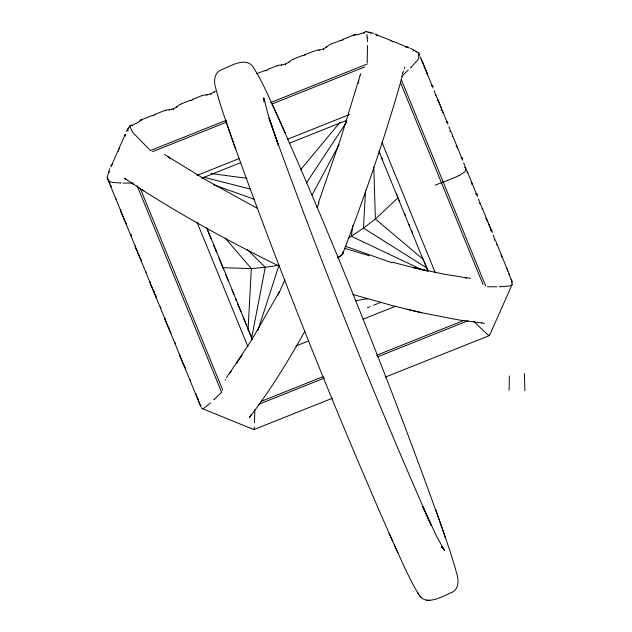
<?xml version="1.0" encoding="UTF-8"?>
<svg xmlns="http://www.w3.org/2000/svg" width="632" height="632" viewBox="0 0 632 632"><rect width="100%" height="100%" fill="white"/><g stroke="black" fill="none" stroke-linecap="round" stroke-linejoin="round"><path stroke-width="0.95" d="M367.453 46.31L367.453 45.591M367.453 46.602L367.216 62.86M370.755 33.844L370.771 32.959M254.791 409.749L254.57 421.402M509.1 390.26L509.384 376M343.034 252.523L343.018 252.034M254.562 421.473L254.53 422.524M248.02 330.56L251.323 268.568L225.134 238.043M365.501 190.777L363.487 228.081L348.106 238.367M254.325 427.106L254.285 427.738A7.963 0.529 -90 0 1 254.08 429.357M352.782 225.561L351.368 236.313L422.595 270.054M263.915 101.847L263.749 97.715L267.747 113.42L278.435 145.289L269.003 118.089L273.403 130.753M251.481 338.902L265.266 267.304L247.065 249.253M392.361 41.965L392.907 41.238L409.03 47.961M118.468 150.203L118.279 150.787M402.252 76.48C385.307 136.528 364.956 195.572 342.694 253.843M358.668 80.146L341.359 136.52L318.488 202.619M257.856 330.56L278.996 265.211L265.266 267.304L251.323 268.568L222.898 267.692M359.995 75.682L360.248 74.955M110.861 167.014L117.836 151.064L118.476 151.095M342.078 40.282L342.718 39.382L343.113 40.037M360.509 74.228L360.777 73.502M403.461 71.076L402.916 72.483M155.132 114.74L154.698 114.455L153.987 115.395M191.915 100.235L192.626 99.319L193.06 99.761M267.889 69.883L267.447 69.441L266.743 70.357M304.15 55.419L304.861 54.502L305.39 55.095M402.774 72.838L402.205 74.244M489.531 335.434L512.086 284.574L512.094 281.659M175.333 342.631L175.372 343.776M121.036 209.856L120.933 210.172A3.413 1.485 2.6 0 0 120.933 210.369M150.598 282.149L150.495 282.465A3.413 1.485 2.6 0 0 150.495 282.662M317.027 207.391L319.018 202.888M125.239 134.371L118.611 149.318L119.464 148.868M426.971 271.46L427.667 269.896L424.317 261.711M278.151 294.978L284.969 279.684M512.07 284.605L511.525 285.245A7.963 1.936 1 0 1 509.131 286.059L500.773 286.723M225.261 380.108L225.616 379.421M312.074 194.996L339.084 144.649M279.202 292.079L251.583 340.142L229.953 372.58M305.003 331.018C288.239 360.88 270.48 390.339 249.419 417.397A30.794 29.799 -14.7 0 0 251.544 414.26M131.124 234.093L131.298 236.155M306.346 183.075L346.889 121.62M236.652 363.179L242.017 355.224L240.887 356.898M300.808 169.526L339.787 122.592M229.558 373.157L231.241 371.498M411.203 67.166L416.994 60.791A7.963 1.746 -45.3 0 0 418.7 58.152L418.819 53.554M411.1 67.269L410.547 67.822M408.264 70.049L401.62 76.385M221.516 392.433L214.414 399.227M214.153 399.471L213.75 399.858M398.389 197.413L375.392 219.028L363.487 228.081L427.809 268.608M390.284 40.724L391.066 40.527L375.068 34.175M210.472 402.9L204.681 407.608A7.963 1.746 -45.3 0 1 202.556 408.635L202.082 408.548L253.882 429.578M413.028 51.01L413.755 50.402M418.582 55.521L419.474 54.85A13.62 0.506 68.3 0 1 418.684 52.93M459.029 175.601L465.113 171.691L465.634 170.356L465.421 167.401L467.783 172.773M124.678 219.091L124.22 219.312L125.776 223.017M139.467 255.265L139.008 255.478L140.573 259.191M153.781 291.605L154.24 291.384M170.111 331.429L168.586 327.803L169.005 327.502M183.343 363.898L183.801 363.677M173.603 108.704L173.168 108.878M323.268 48.941L323.292 49.904M154.603 114.574L165.236 110.268L165.434 110.9M192.531 99.429L202.659 95.306L202.833 95.795M267.36 69.552L277.519 65.428L277.725 66.06M304.766 54.613L315.06 50.837M210.606 93.931L211.009 94.737M140.525 120.199L152.707 115.332L153.576 115.561M342.647 39.492L354.829 34.626M226.319 120.262L150.463 150.55L134.087 133.818A7.963 0.995 46.3 0 1 132.025 131.18L130.05 126.542M270.575 102.589L367.2 64.006M152.557 151.68L226.209 122.276M271.8 104.067L364.735 66.96M197.002 175.42L238.904 158.687M287.513 139.277L349.528 114.518M201.553 178.303L240.824 162.621M289.227 143.298L346.763 120.325M367.318 307.752L370.004 306.67M373.599 305.24L377.857 303.542M378.639 303.226L381.001 302.286M295.997 345.981L307.729 341.296M363.045 319.207L395.727 306.157M260.834 401.502L323.086 376.648M376.569 355.295L464.243 320.282M258.472 404.393L324.398 378.07M377.675 356.796L467.98 320.74M253.953 429.578L332.448 398.215M385.378 377.075L489.389 335.568M285.403 64.061L285.83 64.859M341.635 40.472L340.806 40.29L330.094 44.438L330.425 44.698M303.723 55.6L302.815 55.395L292.632 59.392L293.019 59.787M256.916 73.668L265.408 70.334L266.309 70.539M191.488 100.417L190.611 100.227L180.341 104.233L180.736 104.62M435.337 95.045L435.811 94.887L442.692 111.398M452.267 136.607C453.183 136.544 451.367 130.619 449.66 131.369M464.433 167.488L465.444 167.346L463.635 162.78M479.198 203.607L480.146 203.307L482.556 208.9M493.995 239.781C495.788 239.07 497.194 244.703 496.792 245.018M435.156 185.129L451.785 178.73A34.823 8.706 -22.2 0 0 459.069 175.625M389.13 533.471C398.5 553.356 406.621 573.959 417.823 592.919C424.214 606.815 440.615 597.453 450.166 593.077C459.543 590.233 458.872 579.797 456.383 572.387C451.643 554.88 445.457 537.808 439.509 520.689C390.576 384.525 336.911 249.98 278.333 117.678C270.575 101.239 263.797 84.19 254.175 68.714C247.649 55.798 231.897 65.301 222.662 69.299C214.09 71.874 213.347 81.244 215.804 88.417C220.07 104.999 225.948 121.115 231.502 137.294C280.292 273.798 334.17 408.533 392.614 541.189M355.247 300.777L367.808 298.667M427.516 75.69L428.069 75.698L433.125 88.046M442.274 112.283L443.032 112.243M471.82 184.528L472.594 184.56L477.46 196.457M486.585 220.647L487.367 220.647M109.004 172.094L109.968 172.023M457.244 148.386L457.829 148.417L462.687 160.338M464.947 277.827L466.922 277.875M426.316 600.4L429.878 600.376M426.181 73.51L427.24 73.739L427.73 74.821M466.835 172.734L467.727 172.765M500.702 286.723L499.572 286.746M481.813 208.852L482.5 208.884M496.957 286.77L487.391 286.762M133.044 183.083L122.9 183.059M475.541 194.024L476.536 194.3A3.413 1.406 -47.7 0 1 476.647 194.443M440.844 109.968L442.076 110.197L442.653 111.303M501.508 257.137L502.322 257.232M437.668 100.441L438.166 100.472M120.831 183.011L120.404 183.004M120.191 182.996L112.567 182.348A7.963 1.936 1 0 1 109.692 181.542L108.135 179.836L109.494 183.146M302.815 55.395L302.847 55.924M485.408 218.34L486.387 218.561L486.98 219.699M431.411 85.612L432.201 85.881A3.413 1.406 -47.7 0 1 432.312 86.031A8.698 0.545 72.5 0 1 433.015 86.56M446.208 121.786L446.99 122.055M460.981 157.905L461.763 158.174A3.413 1.406 -47.7 0 1 461.873 158.324A8.698 0.545 72.5 0 1 462.577 158.853M490.543 230.198L491.325 230.467A3.413 1.406 -47.7 0 1 491.443 230.617M484.46 323.315L458.113 319.855L421.718 312.729L393.191 305.841L352.925 294.512M456.107 146.111L457.45 147.485M211.104 173.539L247.065 178.335M466.298 277.78L443.901 274.146L413.273 267.581L425.17 270.322L423.819 270.014M152.707 115.332L152.944 115.972M471.093 182.253L472.128 183.383M406.889 309.277L421.718 312.729M414.331 267.818L392.022 262.154M203.512 177.181L250.201 188.968M500.821 254.957L501.879 256.134M368.495 32.358L368.045 32.216M369.191 255.739L344.543 248.281M213.64 184.805L254.483 199.325M345.586 246.314L391.824 262.73M392.18 41.42L391.658 41.12M279.605 266.341C232.537 243.273 186.456 218.103 142.255 189.908M416.757 51.998L415.911 51.571M257.714 208.615L205.447 179.646L167.82 156.57M340.774 40.266L340.664 40.827M265.432 70.357L265.487 71.029M190.611 100.227L190.603 100.741M124.409 178.248L143.922 190.99M131.701 183.09L133.573 184.299M441.191 546.901L443.261 548.521L441.539 546.498L444.636 550.622L436.838 536.805L422.753 506.627L431.387 525.706C374.484 396.888 322.367 265.93 274.351 133.55M168.633 157.155L169.518 157.913M423.527 259.649L375.392 219.028L373.781 167.085M127.656 130.026L128.312 130.65M428.259 271.27L427.896 270.915A8.927 1.88 19.6 0 1 427.659 269.896M473.676 321.356L487.588 334.581A7.963 0.995 46.3 0 0 489.129 335.584M169.795 158.182L170.316 158.758M131.867 125.144L132.594 125.926M419.917 595.676L421.062 597.232M417.823 592.919L418.961 594.451M201.482 407.988L201.252 407.585M272.874 105.631L285.301 133.091M394.273 544.839L397.97 553.016M155.314 295.239L153.758 291.55M184.9 367.603L183.193 363.519M421.181 58.918L427.698 74.726M173.192 108.87L173.539 109.699M200.368 405.475L197.705 398.855M452.812 136.172L457.426 147.422M467.577 172.291L472.246 183.675M482.35 208.41L486.917 219.557M487.391 220.71L492.257 232.631M497.139 244.584L502.037 256.521M488.141 222.59L491.427 230.625A8.698 0.545 72.5 0 1 492.138 231.146M502.353 257.303L507.986 271.081M427.54 74.347L422.279 61.486L422.516 62.102M438.016 99.998L441.499 108.522M442.913 111.959L442.732 111.501M443.079 112.346L447.922 124.212M457.687 148.078L457.544 147.722M480.17 203.354L478.408 198.898M494.935 239.473L493.197 235.072M435.811 94.887L434.073 90.487M450.608 131.061L448.862 126.661M401.123 79.142L485.684 285.948M400.301 82.105L483.03 284.424M382.06 142.563L435.329 272.834M379.311 151.648L380.053 153.465M381.91 158.016L382.66 159.833M396.422 193.487L397.165 195.312M399.021 199.854L399.764 201.679M404.606 213.498L405.349 215.322M409.07 224.415L409.812 226.232M411.669 230.783L412.412 232.6M378.987 151.593L427.54 270.322M206.759 227.797L252.318 339.218M207.802 230.712L209.658 235.262M210.029 236.171L211.143 238.896M213.379 244.355L215.236 248.905M215.607 249.814L216.729 252.547M218.956 257.998L222.306 266.19M223.049 268.007L223.791 269.825M225.656 274.375L228.255 280.742M231.976 289.835L233.832 294.386M235.697 298.936L236.439 300.753M237.553 303.478L239.417 308.029M239.789 308.937L240.903 311.671M243.138 317.122L244.995 321.672M245.366 322.581L246.48 325.314M248.716 330.765L252.065 338.957M196.994 222.108L247.949 346.715M140.067 187.981L222.804 390.3M137.105 185.697L221.611 392.338M107.519 178.414L107.085 177.347A14.733 2.078 -68 0 0 107.74 175.404M200.723 406.494L107.29 177.979M472.207 183.572L472.381 183.999M508.531 272.455L509.408 274.683M160.828 308.377L160.457 306.844M146.055 272.25L145.818 271.483M116.32 199.538L116.098 198.804M190.58 381.136L190.2 379.587M435.519 509.21L445.457 537.753M235.586 149.034L225.829 120.902M366.813 34.523L367.232 37.296M489.547 334.565L489.587 334.992M364.206 33.449L364.158 32.39A13.62 3.476 -22.3 0 0 366.157 31.6M524.378 373.552L524.916 390.671M358.526 83.219L358.605 81.299A32.666 31.608 -14.7 0 1 360.035 75.698M367.397 40.653L367.421 41.609M226.556 377.723A32.769 31.711 -14.7 0 1 229.503 373.117M126.661 179.528A30.794 29.799 -14.7 0 1 124.338 178.248M164.336 154.485A32.769 31.711 -14.7 0 1 168.357 156.878M342.915 252.571A26.062 6.012 -22.2 0 1 342.07 254.901M341.857 254.965A9.899 2.283 -22.2 0 1 340.174 256.323L338.799 257.192A17.08 3.942 -22.2 0 1 337.678 257.84M404.804 67.158A30.644 29.649 -14.7 0 1 404.314 68.58M343.144 251.576A25.683 6.913 -22.3 0 1 342.52 254.143M342.307 254.206A9.812 2.639 -22.3 0 1 340.688 255.66L339.337 256.576A17.151 4.614 -22.3 0 1 337.82 257.493M466.929 277.811A32.666 31.608 -14.7 0 1 470.406 278.507M481.837 322.841A30.644 29.649 -14.7 0 1 481.466 322.747M367.232 37.256A7.963 0.529 -90 0 1 367.397 40.646M476.615 194.395A8.698 0.545 72.5 0 1 477.35 194.972M511.501 280.332A12.885 0.474 68.3 0 1 508.847 273.68M507.528 270.346A8.935 0.419 69.8 0 1 508.081 271.721M506.279 268.102A4.432 2.623 -47.1 0 1 507.054 269.066M511.975 281.066A13.62 0.506 68.3 0 1 511.209 279.17M511.967 281.272A14.733 2.433 -68.3 0 1 511.517 282.156M170.703 331.982A8.698 0.679 74.6 0 1 170.616 333.341M165.26 318.71A3.413 1.485 2.6 0 1 165.268 318.583M165.924 322.202A8.698 1.098 63.9 0 1 164.849 318.165M168.539 328.04A8.003 0.403 67.8 0 1 166.137 322.02M185.445 367.816A8.698 0.679 74.6 0 1 185.405 369.507M180.72 358.368A8.698 1.098 63.9 0 1 179.717 354.236M183.335 364.214A8.003 0.403 67.8 0 1 180.926 358.194M121.597 213.79A8.698 1.098 63.9 0 1 120.594 209.65M124.204 219.628A8.003 0.403 67.8 0 1 121.802 213.608M126.313 223.23A8.698 0.679 74.6 0 1 126.281 224.921M136.386 249.956A8.698 1.098 63.9 0 1 135.343 245.864M139 255.794A8.003 0.403 67.8 0 1 136.599 249.774M141.11 259.397A8.698 0.679 74.6 0 1 141.078 261.095M151.159 286.075A8.698 1.098 63.9 0 1 150.155 281.943M153.774 291.921A8.003 0.403 67.8 0 1 151.364 285.901M155.883 295.523A8.698 0.679 74.6 0 1 155.843 297.214M110.094 183.833A10.72 0.553 69 0 1 109.052 181.376M111.042 186.045A8.935 0.782 71.8 0 1 110.592 185.2M111.303 186.645A4.432 0.822 -40.8 0 1 111.343 186.282M201.316 405.894A14.733 3.105 24.3 0 1 200.47 405.602M198.195 399.337A10.72 0.6 68.1 0 1 197.105 396.501M196.576 395.395A8.935 0.988 66.6 0 1 196.102 393.973M118.287 150.384A9.622 0.964 -69.5 0 1 118.555 149.926M207.075 94.745A8.698 1.58 -16.5 0 1 203.417 95.092M210.211 93.939A8.003 1.88 -21.5 0 1 206.601 95.029M215.346 91.032A8.698 1.525 -27.7 0 1 213.932 91.996M214.461 91.885A8.003 1.872 -22.9 0 1 211.025 93.615M169.613 109.707A8.698 1.58 -16.5 0 1 165.955 110.047M172.749 108.894A8.003 1.88 -21.5 0 1 169.131 109.984M179.52 104.635A8.698 1.525 -27.7 0 1 176.462 106.958M177 106.84A8.003 1.872 -22.9 0 1 173.563 108.57M329.272 44.84A8.698 1.525 -27.7 0 1 326.215 47.163M326.744 47.044A8.003 1.872 -22.9 0 1 323.315 48.775M319.358 49.912A8.698 1.58 -16.5 0 1 315.7 50.252M322.502 49.099A8.003 1.88 -21.5 0 1 318.883 50.189M291.81 59.795A8.698 1.525 -27.7 0 1 288.753 62.118M289.282 62.007A8.003 1.872 -22.9 0 1 285.854 63.737M281.896 64.867A8.698 1.58 -16.5 0 1 278.238 65.215M285.04 64.061A8.003 1.88 -21.5 0 1 281.422 65.151M364.111 32.587A12.885 3.286 -22.3 0 1 359.584 34.041M359.142 34.27A10.72 2.449 -21.7 0 1 355.65 34.863M355.666 34.76A8.935 1.643 -19.4 0 1 354.584 34.728M354.26 34.91A4.432 1.24 42.5 0 1 355.073 34.934M353.841 35.068A8.279 2.141 59.3 0 1 354.038 34.721M367.848 32.074A14.733 2.765 23.5 0 1 366.047 31.466M131.827 125.168A13.62 3.476 -22.3 0 1 129.876 125.95M129.892 125.713A14.733 2.101 -67.5 0 1 129.054 127.364M136.37 123.177A12.885 3.286 -22.3 0 1 132.001 125.262M139.988 120.981A10.72 2.441 -22.7 0 1 136.836 123.043M140.81 120.088A8.935 1.612 -24.8 0 1 139.917 120.91M140.557 120.522A4.432 1.485 -85.6 0 1 141.244 119.985M141.315 119.725A8.279 2.647 77.3 0 1 141.694 119.827M390.821 40.685A9.622 1.414 25.7 0 1 391.319 40.669M446.99 122.055A3.413 1.406 -47.7 0 1 447.108 122.205M447.077 122.15A8.698 0.545 72.5 0 1 447.812 122.734M418.747 52.859A14.733 2.749 24.1 0 1 416.875 51.958M421.971 61.075A12.885 0.474 68.3 0 1 420.083 56.746M422.113 62.149A4.432 0.735 -2.1 0 1 422.563 62.45M110.979 165.868A6.652 4.977 49.6 0 1 112.749 163.98M109.834 168.72A18.47 1.28 -68.7 0 1 108.42 172.544M108.617 172.639A12.443 1.296 -68.7 0 1 107.882 174.724M128.13 128.264A18.47 1.509 -65.2 0 1 126.384 131.582M128.817 127.617A12.443 1.414 -66 0 1 127.901 129.252M125.626 136.07A6.652 3.026 5.1 0 1 124.978 134.379M376.024 34.104A6.652 3.192 -46.9 0 1 376.941 35.858M373.646 33.401A18.47 2.315 21.4 0 1 369.799 32.232M370.265 32.643A12.443 1.967 22.1 0 1 368.361 32.121M414.402 50.291A18.47 2.133 25 0 1 410.445 48.277M416.267 51.54A12.443 1.872 24.9 0 1 414.268 50.473M405.357 47.123A6.652 4.701 85.7 0 1 408.193 47.163M107.961 179.512L107.74 179.061L107.954 179.496M107.732 179.046L107.448 178.398L107.716 178.998"/></g></svg>
